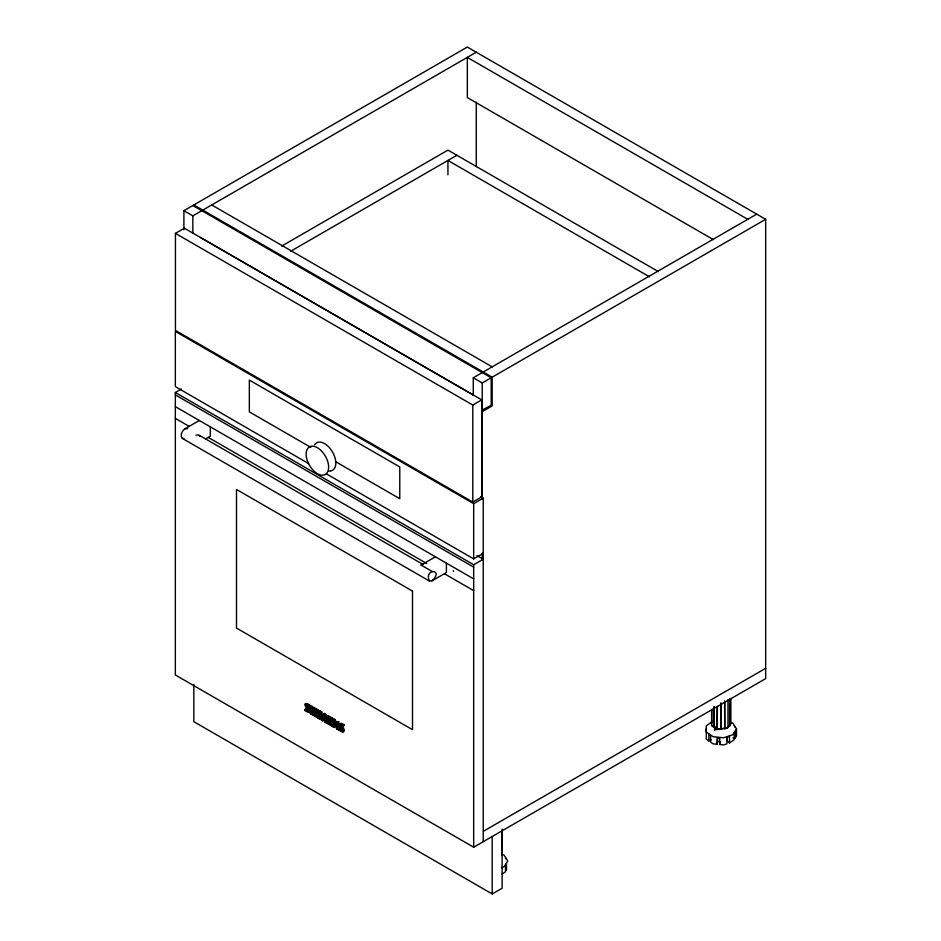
<?xml version="1.0" encoding="UTF-8"?>
<svg xmlns="http://www.w3.org/2000/svg" width="941" height="941" viewBox="0 0 941 941"><rect width="100%" height="100%" fill="white"/><g stroke="black" fill="none" stroke-linecap="round" stroke-linejoin="round"><path stroke-width="1.41" d="M502.141 855.475L502.141 829.056M711.231 739.767L708.855 740.92L708.855 734.321L710.573 735.497L710.573 742.084L713.149 743.861L717.089 744.26L717.889 737.662M714.254 706.609L713.89 727.475L711.725 725.617L711.725 709.467M713.89 727.475L713.89 706.926M717.113 706.703L717.113 728.722L720.924 729.157L720.924 702.739M724.605 701.927L724.735 728.722L727.958 727.475L727.958 699.586M727.958 727.475L727.405 727.264L730.11 725.617L730.875 723.417L730.875 698.469M453.668 571.434L453.244 570.681M310.354 713.713L310.354 706.315L311.189 705.832L312.588 706.644L312.588 714.031L311.753 714.513L310.354 713.713L311.189 713.219M318.258 716.054L317.388 717.771L313.177 715.336L313.177 707.95L314.012 707.467L318.034 709.785L317.141 711.478L314.447 709.832L314.494 711.725L316.705 712.937L317.552 712.455L316.705 714.125L314.494 712.796L314.541 714.972L317.423 716.536L318.258 716.054L315.376 714.49L314.541 714.972M327.268 723.476L327.268 716.077L328.103 715.595L332.114 717.912L331.22 719.606L328.538 717.971L329.374 717.477L329.421 719.371L331.632 720.583L331.632 721.771L330.797 722.253L328.585 720.924L329.421 720.441L329.468 722.617L332.349 724.194L332.314 725.417L331.467 725.899L327.268 723.476L328.103 722.982L332.314 725.417M312.588 706.644L311.753 707.126L311.753 714.513M334.584 723.311L334.655 726.77L333.82 727.252L332.608 726.558L332.608 719.159L333.443 718.677L334.914 719.524L337.454 725.934M333.467 724.793L333.443 718.677M338.748 721.735L337.913 722.229L337.913 729.616L338.748 729.134L338.748 721.735L336.666 721.512C337.431 735.474 336.396 719.994 332.608 719.159M317.388 717.771L317.423 716.536M331.467 725.899L332.349 724.194M323.222 717.36L323.045 718.254L321.763 711.937L319.846 710.831L319.011 711.314L318.293 718.289L319.599 719.042L319.834 713.066L321.481 720.136L322.575 720.759L325.057 715.113M320.552 715.56L320.434 718.559L319.599 719.042M317.141 711.478L318.034 709.785M331.22 719.606L332.114 717.912M319.764 712.137L319.846 710.831M319.258 716.736L319.493 714.607M727.334 727.922L714.513 729.898L715.007 726.476M308.001 710.337L305.813 708.796L304.731 710.408C316.235 718.054 301.285 700.869 308.742 706.715L309.765 705.08L307.095 703.48L305.731 704.174M308.742 706.715L309.765 705.08M339.242 729.063C341.901 731.698 344.218 730.357 340.077 728.581L338.995 730.192C350.511 737.838 335.549 720.653 343.018 726.499L344.041 724.864L341.371 723.276L340.124 723.629L340.242 725.676M343.018 726.499L344.041 724.864M322.575 720.759L324.222 715.607L324.504 721.876L325.951 722.712L326.786 722.229L326.327 714.572L324.433 713.478L323.586 713.96L322.21 718.748L320.928 712.419L319.011 711.314M324.433 713.478L323.739 715.878M304.731 710.408L305.813 708.796M340.077 728.581L338.995 730.192M342.148 730.651C339.807 728.358 337.207 720.606 343.194 725.346M732.968 737.756L735.144 738.215L735.144 731.628L734.239 733.063L734.239 739.661L729.675 742.896L729.416 736.391L726.852 737.25L726.852 743.849L723.653 744.919L719.712 744.519L720.512 741.873L717.889 741.614M711.725 721.218L710.973 723.417L711.619 723.347L711.619 710.137M714.513 729.898L715.654 727.44M730.204 722.241L732.851 723.111L736.509 728.899L732.874 734.686L723.653 737.779L713.149 736.709L706.279 732.004L706.268 725.852L711.961 721.912M735.144 738.215L736.509 736.038L736.509 728.899M717.113 728.722L717.477 706.385M199.327 420.498L184.989 428.778C182.142 430.66 179.66 435.448 182.283 438.365L429.355 581.009L432.06 580.82L446.41 572.54L446.41 563.141M432.06 580.82C444.587 568.952 423.756 568.164 429.355 581.009M502.082 874.154L505.505 871.719L505.505 865.12L506.411 863.685L506.411 870.272L506.399 865.932M183.895 229.757L183.895 210.69L467.324 47.05L765.668 219.3L765.668 678.637L473.676 847.218L175.332 674.968L175.332 392.503L181.307 389.045M183.895 210.69L192.846 215.854L476.275 52.214M175.438 233.368L184.389 228.204L481.745 399.878L481.745 496.907L472.794 502.082L175.438 330.397L175.438 233.368L472.794 405.042L481.745 399.878M281.759 246.048L447.94 150.113L658.347 271.596M290.71 251.223L456.879 155.277M205.526 438.988L210.314 436.236L210.314 426.838M473.288 395.373L473.288 377.764L756.729 214.136M473.288 377.764L482.239 382.94L765.668 219.3M491.19 405.371L481.745 410.252M482.239 411.64L492.19 405.9L492.19 377.2L193.846 204.95M308.624 463.584L175.332 386.622L175.332 331.42L473.676 503.67L483.239 498.154L483.239 841.701M432.06 571.434L421.074 565.094L435.424 556.801M326.409 473.852L473.676 558.872L483.239 553.355M175.332 392.503L473.676 564.741L483.239 559.225L477.005 555.625M314.494 711.725L315.341 711.243L317.552 712.455M313.177 715.336L314.012 714.854M320.928 712.419L321.763 711.937M318.293 718.289L319.128 717.807M323.586 713.96L325.492 715.054L326.327 714.572M321.481 720.136L322.187 718.842M324.504 721.876L325.351 721.394M328.538 717.971L328.585 719.853L329.421 719.371M328.585 719.853L330.797 721.065L331.632 720.583M328.585 720.924L328.621 723.1L329.468 722.617M334.067 720.006L334.914 719.524M332.608 726.558L334.655 726.77M333.82 727.252L333.632 721.476L336.69 728.91L337.525 728.428M483.509 831.209L765.668 668.298M193.846 684.378L193.846 721.7L492.19 893.95L502.129 888.21L502.129 830.785M184.989 428.778L187.694 428.59M195.963 435.118L198.669 434.93L422.509 564.165M421.074 565.094L422.991 564.612M501.506 867.626L504.141 866.743L507.775 860.956L504.117 855.169L501.471 854.299M711.725 725.617L712.384 725.546M730.216 723.488L730.875 723.417M720.794 703.833L720.794 728.793L724.605 728.346M183.989 438.588L182.283 438.365M309.013 711.855C312.13 710.361 307.66 707.009 306.966 705.162M342.806 731.545C346.735 731.157 342.077 726.534 341.242 724.946M714.254 727.158L717.477 728.405M341.901 724.652L343.853 726.017M328.621 723.1L331.514 724.676M747.777 219.3L467.324 57.389L467.324 97.582L713.513 239.708M649.396 276.76L447.94 160.452L447.94 174.803M211.737 204.95L492.19 366.861M192.846 205.514L491.19 377.764L491.19 406.477M200.468 237.52L473.417 395.114M480.698 496.683L483.239 498.154M310.824 447.375L249.341 411.876L249.341 380.093L399.772 466.948L399.772 498.718L335.796 461.784M175.332 394.891L473.676 567.141M175.332 406.641L473.676 578.891M175.332 418.38L189.294 426.449M208.337 437.436L426.696 563.518M444.47 573.775L473.676 590.63M310.354 706.315L311.753 707.126M313.177 707.95L317.188 710.267M327.268 716.077L331.279 718.395M336.666 721.512L337.913 722.229M336.69 728.91L337.913 729.616M317.552 713.643L315.341 712.302L315.376 714.49M340.689 730.392L341.595 730.981M308.142 705.115L309.577 706.232M708.855 740.92L706.279 739.144L706.268 728.71M308.93 705.562C297.932 698.822 313.529 715.76 304.966 709.279M305.566 709.914L306.413 710.596M729.416 742.99L727.087 740.673L727.087 736.709M341.607 727.605L342.324 728.405M306.66 707.02L307.342 707.82M734.227 725.84L735.133 727.275M505.493 857.898L506.399 859.333M199.28 435.554L199.657 436.471M335.772 461.513L335.808 461.949A15.903 9.187 60 0 1 330.773 470.876M325.951 722.712L325.492 715.054M730.11 699.198L730.11 725.617M729.569 698.987L729.569 725.405M724.735 700.833L724.735 728.722M719.712 744.519L719.712 737.92L717.089 737.662L717.089 744.26M492.19 836.537L492.19 893.95M482.239 382.94L482.239 498.859M482.239 553.143L482.239 559.013M476.275 102.11L476.275 166.675M473.676 503.67L473.676 558.872M473.676 564.741L473.676 847.218M472.794 405.042L472.794 502.082M330.797 721.065L330.797 722.253M316.705 712.937L316.705 714.125M192.846 215.854L192.846 233.462M330.479 470.923A15.903 9.187 60 0 1 328.915 470.947M314.6 444.787A15.926 9.198 60 0 1 326.609 444.999A15.926 9.198 60 0 1 335.737 461.502M412.499 591.089L236.497 489.473L236.497 628.07L412.499 729.687L412.499 591.089M306.495 457.632A15.915 9.187 60 0 0 325.28 474.487A15.915 9.187 60 0 0 320.387 449.88A15.915 9.187 60 0 0 306.495 457.632"/></g></svg>
